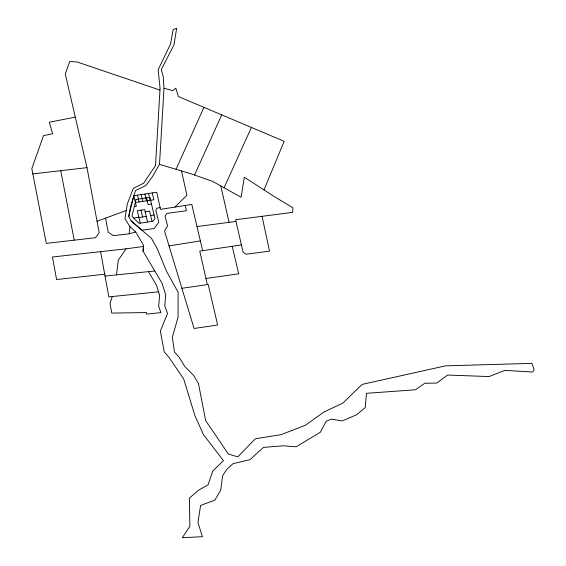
<?xml version="1.0" encoding="UTF-8"?>
<svg xmlns="http://www.w3.org/2000/svg" width="566" height="566" viewBox="0 0 566 566"><rect width="100%" height="100%" fill="white"/><g stroke="black" fill="none" stroke-linecap="round" stroke-linejoin="round"><path stroke-width="0.85" d="M131.142 220.945L151.504 238.413L157.383 248.976L166.326 270.873L178.092 292.268L178.078 317.052L172.34 337.308L174.441 351.946L179.401 357.592L184.771 366.435L193.614 375.421L198.447 383.493L205.621 420.517L228.374 454.052L237.777 456.847L255.386 438.756L280.899 434.709L305.364 425.285L323.95 412.013L342.805 403.126L362.176 384.392L445.484 365.862L531.92 363.358L534.163 369.669L532.648 372.018L504.865 370.369L489.066 376.574L447.572 375.046L436.874 383.048L424.847 383.274L415.366 389.79L366.45 393.306L365.254 407.555L356.644 414.722L342.182 420.977L331.478 419.116L326.2 421.203L320.384 432.212L296.195 446.779L283.17 445.81L263.416 447.402L249.967 459.691L233.043 463.66L226.626 469.582L222.58 475.872L220.768 490.064L214.875 500.096L200.597 505.466L197.944 522.468L202.395 536.695L182.302 537.7L189.893 526.373L189.355 498.193L198.319 490.326L208.012 484.878L212.844 470.933L223.464 460.632L203.512 434.752L194.853 415.458L183.66 378.88L168.859 357.203L164.204 351.854L160.355 331.089L167.515 313.507L164.763 305.817L165.732 295.042L162.067 283.29L143 251.056L143.679 245.623L135.798 232.088L129.947 226.662L124.987 218.702L127.265 204.142L133.251 188.45L143.615 183.221L155.523 165.527L160.065 88.438L158.14 69.767L170.472 44.106L173.146 29.665L176.627 28.3L174.003 44.863L161.289 69.526L163.164 76.269L163.999 88.268L159.499 164.345L152.042 177.257L145.886 185.492L135.493 190.551L130.364 207.382L128.758 216.559L131.142 220.945L141.903 230.178L154.171 228.523L158.77 222.261L155.827 210.092L156.817 208.168L160.128 207.644M105.566 218.136L108.226 232.308L113.441 235.64L129.154 233.829L129.947 226.662M116.462 274.885L118.287 260.204L126.055 248.835L143.573 246.458L143 251.056M128.758 216.559L133.817 195.687L156.747 192.256L160.503 209.356L191.796 204.425L202.642 250.66M112.316 296.534L110.03 303.461L111.778 313.069L146.445 312.566L146.537 314.102L160.949 312.63L158.65 306.199L159.626 295.318L156.464 285.165L148.448 271.623M263.997 189.879L284.16 141.295L178.297 96.51L175.87 88.126L172.772 90.595L163.999 88.268M176.019 169.305L203.965 107.37M194.562 175.014L221.73 114.884M224.094 187.763L251.417 127.442M174.866 207.092L186.929 195.263L181.502 170.953M97.041 221.264L126.268 210.524M129.154 233.829L135.67 231.968M75.285 117.141L49.313 122.221L52.617 133.809L43.525 135.585L31.838 168.647L46.285 243.387L95.541 237.706L99.191 232.704L86.987 167.656L65.288 74.004L69.717 61.489L77.103 61.977L159.973 90.1M169.05 245.899L200.364 240.925M135.401 202.515L153.846 199.763L152.254 192.928M134.284 206.647L136.335 206.342L133.817 195.687M151.525 204.071L148.136 204.581L146.58 197.881M145.193 211.797L149.615 211.132L152.042 221.377M133.675 218.052L138.875 217.273M150.676 215.512L154.065 215.002M138.896 217.549L146.269 216.445M262.072 216.311L269.501 251.148L246.09 254.205L243.118 252.302L241.413 244.929L199.756 251.092L207.354 284.606M205.96 278.507L238.696 273.795L232.209 246.288M181.898 288.285L208.217 284.479L217.634 324.997L194.081 328.492L164.543 231.041L167.564 225.926L165.088 216.29L166.928 213.368L186.398 210.785L185.28 205.451M196.989 226.57L235.994 221.44L241.413 244.929M32.842 173.896L86.987 167.656M126.055 248.835L52.475 256.999L56.586 279.547L104.703 274.206M100.592 251.658L105.035 276.052L154.78 270.98M158.537 291.815L108.835 296.888L105.035 276.052M159.499 164.345L191.86 174.059L212.774 181.445L241.109 197.258L244.314 177.2L274.284 196.565L292.919 207.8L292.601 212.363L235.647 219.735L235.994 221.44M148.568 193.48L150.153 200.314M144.882 194.032L146.467 200.866M141.189 194.584L142.781 201.418M147.57 222.042L144.684 209.611L137.305 210.715L140.241 223.138M137.503 195.136L139.087 201.97M140.998 210.163L142.582 216.997M220.825 185.945L229.053 222.353M60.725 170.684L74.217 240.168M136.031 199.458L131.935 216.332L139.01 223.322L152.933 221.242L154.893 218.575L149.969 197.371L136.031 199.458"/></g></svg>
